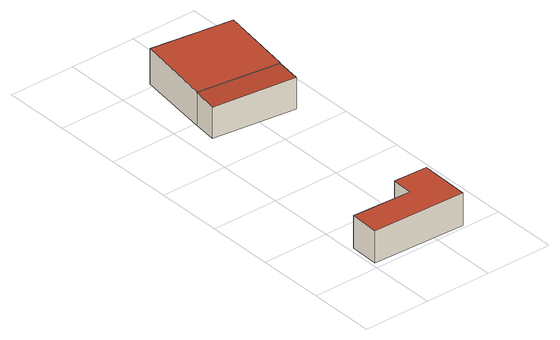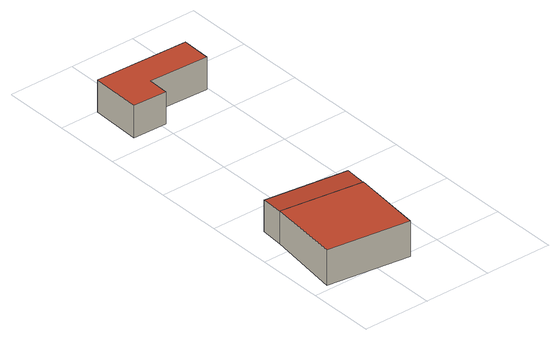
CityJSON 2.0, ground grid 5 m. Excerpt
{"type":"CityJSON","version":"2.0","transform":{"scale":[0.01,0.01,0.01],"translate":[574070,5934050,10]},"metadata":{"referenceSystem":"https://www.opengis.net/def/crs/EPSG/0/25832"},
"CityObjects":{
"building1":{"type":"Building","attributes":{"Grundfläche 2D":"19.408143","Grundhöhe NN":"10.356"},"geometry":[{"type":"Solid","lod":"3","boundaries":[[[[0,1,2,3,4,5]],[[6,7,5,4]],[[7,8,0,5]],[[8,9,1,0]],[[9,10,2,1]],[[10,11,3,2]],[[11,6,4,3]],[[11,10,9,8,7,6]]]],"semantics":{"surfaces":[{"type":"RoofSurface"},{"type":"WallSurface"},{"type":"GroundSurface"}],"values":[[0,1,1,1,1,1,1,2]]}}]},
"building2":{"type":"Building","attributes":{"Grundfläche 2D":"46.077587","Grundhöhe NN":"10.237"},"geometry":[{"type":"Solid","lod":"3","boundaries":[[[[12,13,14,15]],[[16,17,18,19]],[[14,20,21,19,15]],[[15,19,18,12]],[[12,18,22,23,13]],[[14,13,23,20]],[[16,19,21,24]],[[17,16,24,25]],[[18,17,25,22]],[[23,22,25,24,21,20]]]],"semantics":{"surfaces":[{"type":"RoofSurface"},{"type":"WallSurface"},{"type":"GroundSurface"}],"values":[[0,0,1,1,1,1,1,1,1,2]]}}]}
},
"vertices":[
[720,13,280],[732,388,280],[478,396,280],[472,239,280],[24,256,280],[17,36,280],[24,256,36],[17,36,36],[720,13,36],[732,388,36],[478,396,36],[472,239,36],
[793,1899,276],[868,2452,291],[251,2536,291],[176,1982,276],[152,1802,261],[779,1723,261],[793,1899,271],[176,1982,271],[251,2536,24],[176,1982,24],[793,1899,24],[868,2452,24],[152,1802,24],[779,1723,24]
]}
